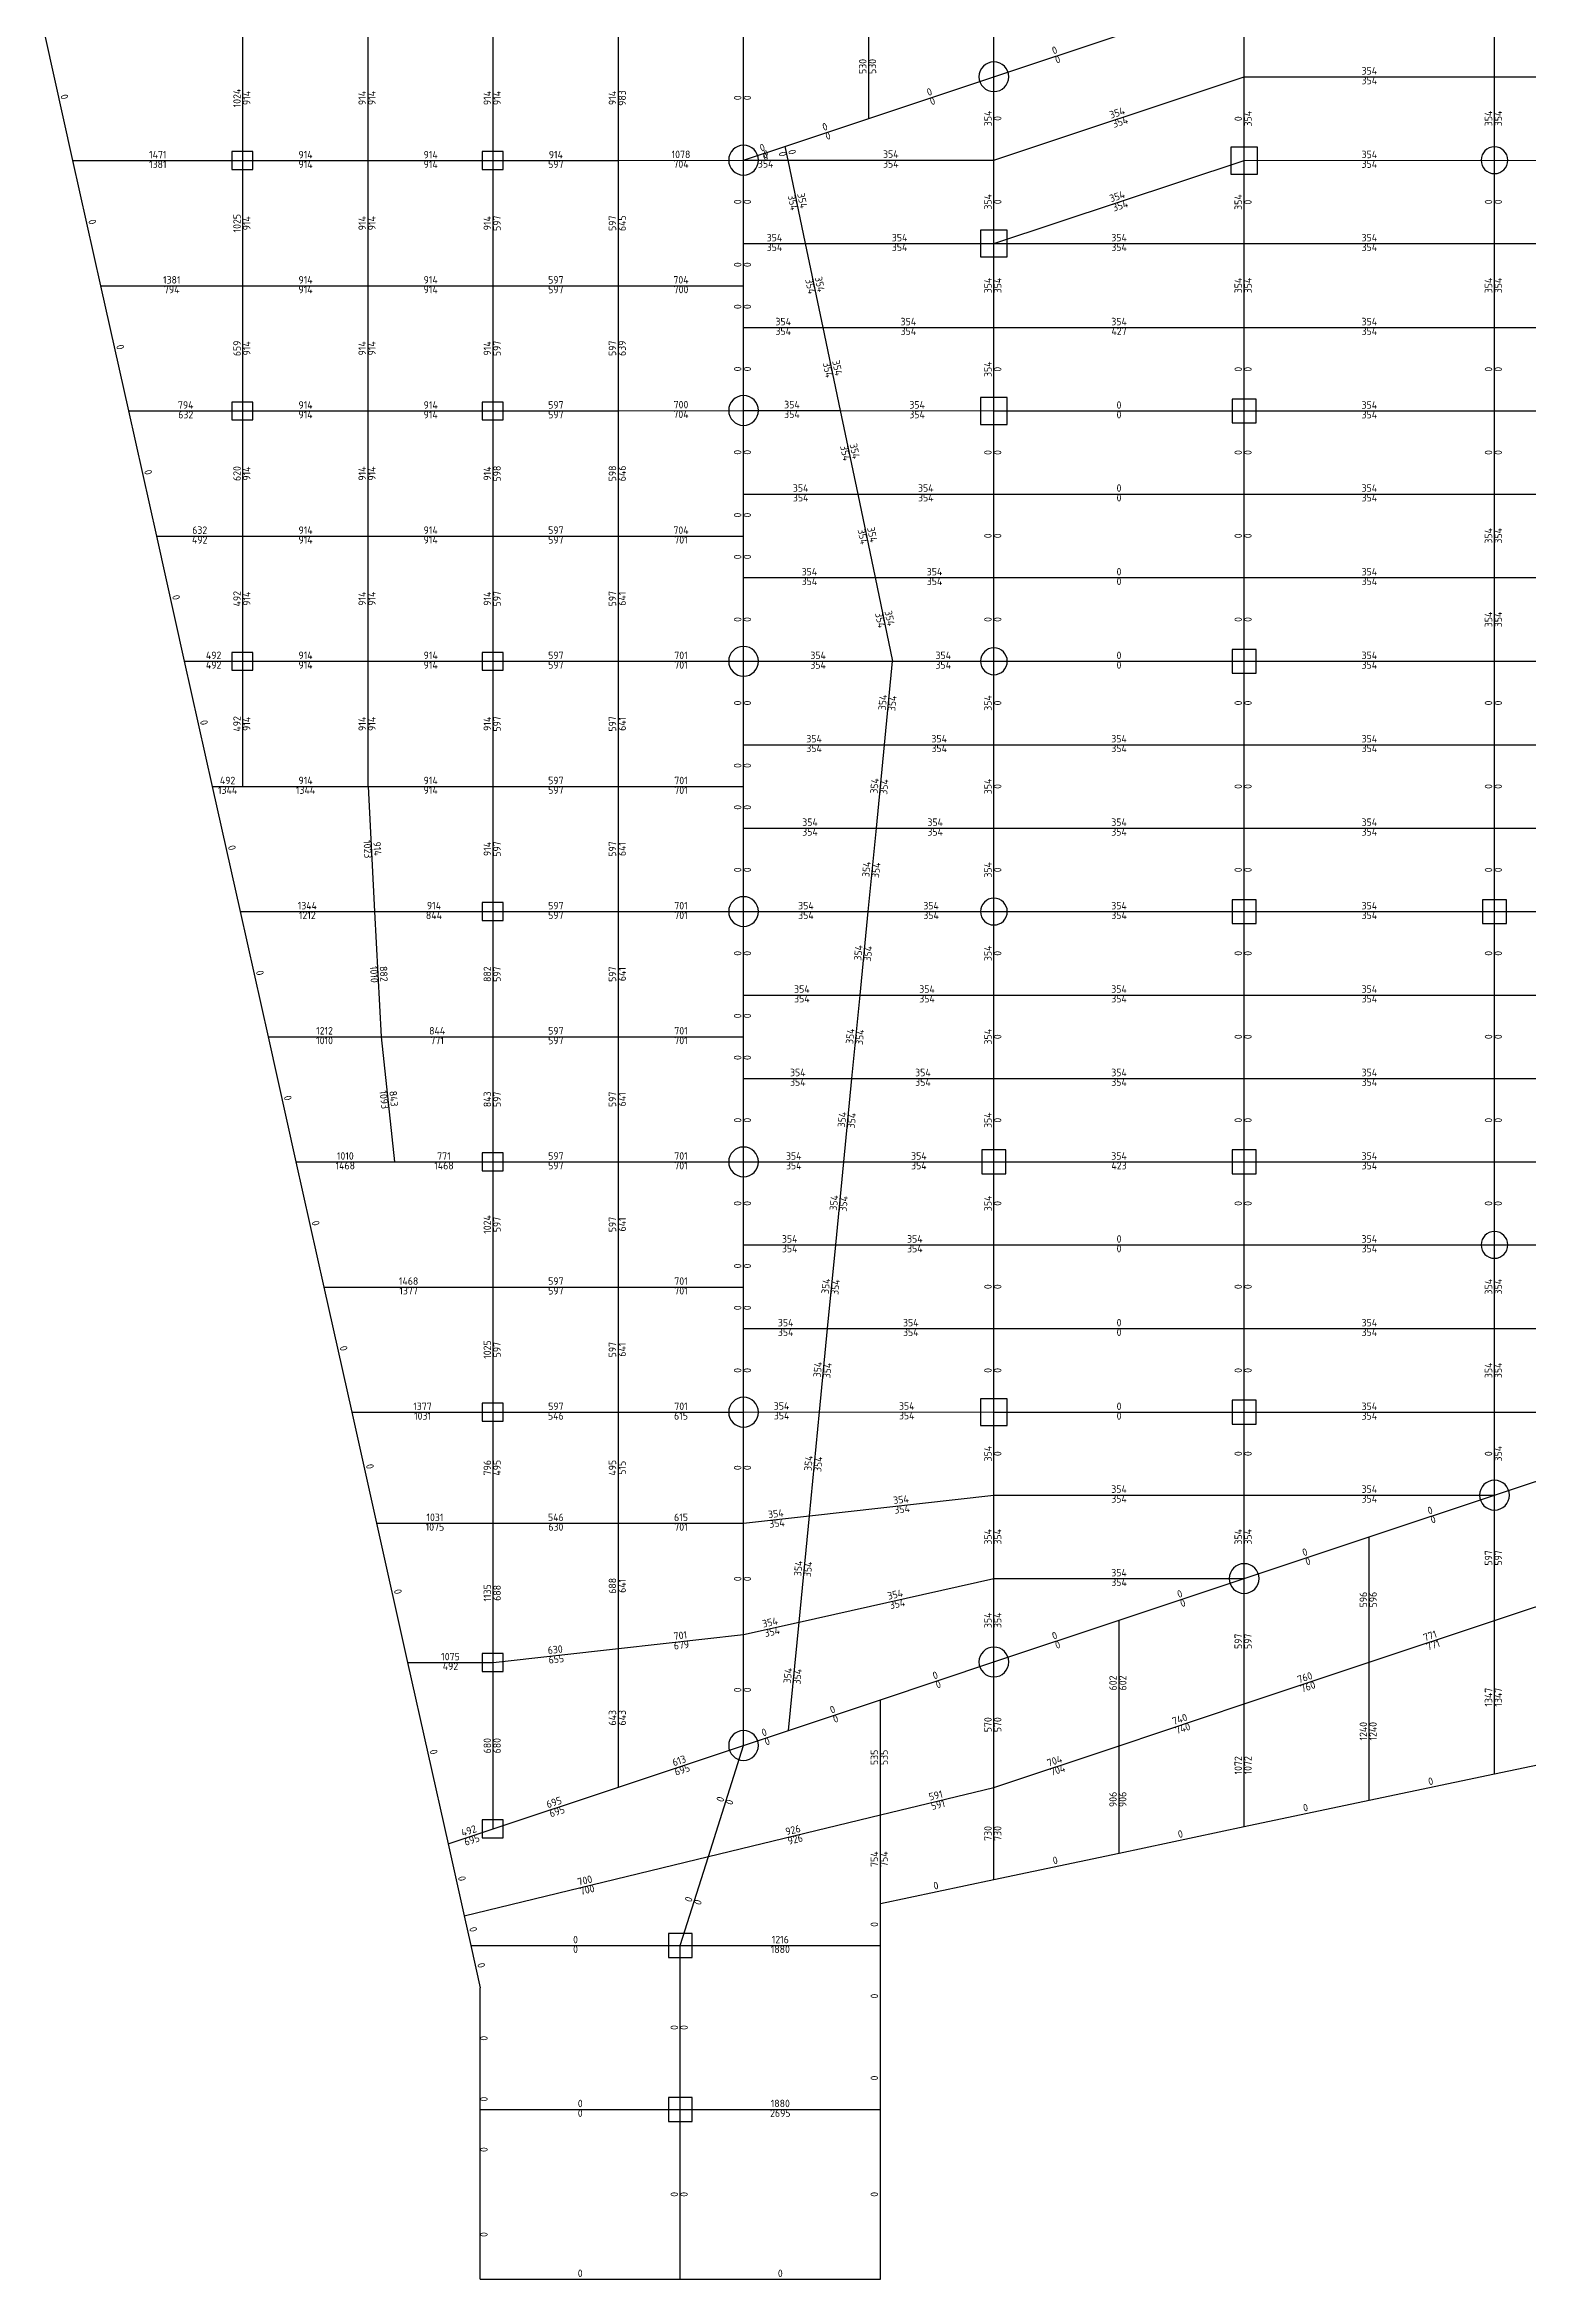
# Model space of a CAD drawing. Header units: millimetres. Extents: x -245177 to 1112891, y -1092030 to 122567.
# Drawn here: x -219555 to -169764, y -1077719 to -1002731 of the extents above; entities that cross this region are included whole.
import ezdxf
from ezdxf.enums import TextEntityAlignment as Align

# ---------------------------------------------------------------- set-up
doc = ezdxf.new("R2010")
doc.units = ezdxf.units.MM
doc.header["$MEASUREMENT"] = 0
for name, color, linetype in [('13', 4, 'Continuous'), ('dsg', 7, 'Continuous'), ('jiantu', 134, 'Continuous')]:
    doc.layers.add(name, color=color, linetype=linetype)
doc.styles.add('TrueTypeFont', font='yjkeng.shx', dxfattribs={"bigfont": 'yjkchn.shx'})

msp = doc.modelspace()

# ---------------------------------------------------------------- linework, layer by layer
at = {"layer": 'jiantu'}
for p, q in [((-187700, -1003806), (-187700, -1001014)), ((-179300, -1003808), (-179300, -1001006)), ((-170900, -1003808), (-170900, -1001008)), ((-191900, -1005205), (-191900, -1001718)), ((-212900, -1006622), (-212900, -1002422)), ((-208700, -1006622), (-208700, -1002422)), ((-204500, -1006622), (-204500, -1002422)), ((-200300, -1006622), (-200300, -1002422)), ((-196100, -1006605), (-196100, -1002422)), ((-187700, -1003806), (-183500, -1002406)), ((-191900, -1005205), (-187700, -1003806)), ((-187699, -1006605), (-187700, -1003806)), ((-187699, -1006605), (-179300, -1003808)), ((-179300, -1003808), (-170900, -1003808)), ((-179300, -1006622), (-179300, -1003808)), ((-170900, -1006607), (-170900, -1003808)), ((-170900, -1003808), (-162500, -1003808)), ((-194715, -1006142), (-191900, -1005205)), ((-196100, -1006605), (-194715, -1006142)), ((-194715, -1006142), (-194618, -1006605)), ((-218618, -1006622), (-212900, -1006622)), ((-212900, -1010822), (-212900, -1006622)), ((-212900, -1006622), (-208700, -1006622)), ((-208700, -1006622), (-204500, -1006622)), ((-208700, -1010822), (-208700, -1006622)), ((-204500, -1010822), (-204500, -1006622)), ((-204500, -1006622), (-200300, -1006622)), ((-200300, -1006622), (-196100, -1006605)), ((-200300, -1010822), (-200300, -1006622)), ((-196100, -1009404), (-196100, -1006605)), ((-196100, -1006605), (-194618, -1006605)), ((-194618, -1006605), (-194031, -1009404)), ((-194618, -1006605), (-187699, -1006605)), ((-187699, -1009404), (-187699, -1006605)), ((-187699, -1009404), (-179300, -1006622)), ((-179300, -1006622), (-170900, -1006607)), ((-179300, -1009404), (-179300, -1006622)), ((-170900, -1009404), (-170900, -1006607)), ((-170900, -1006607), (-162500, -1006622)), ((-196100, -1010822), (-196100, -1009404)), ((-196100, -1009404), (-194031, -1009404)), ((-194031, -1009404), (-193440, -1012222)), ((-194031, -1009404), (-187699, -1009404)), ((-187699, -1012222), (-187699, -1009404)), ((-187699, -1009404), (-179300, -1009404)), ((-179300, -1012222), (-179300, -1009404)), ((-179300, -1009404), (-170900, -1009404)), ((-170900, -1012222), (-170900, -1009404)), ((-170900, -1009404), (-162500, -1009404)), ((-217681, -1010822), (-212900, -1010822)), ((-212900, -1010822), (-208700, -1010822)), ((-212900, -1015022), (-212900, -1010822)), ((-208700, -1015022), (-208700, -1010822)), ((-208700, -1010822), (-204500, -1010822)), ((-204500, -1010822), (-200300, -1010822)), ((-204500, -1015022), (-204500, -1010822)), ((-200300, -1010822), (-196100, -1010822)), ((-200300, -1015013), (-200300, -1010822)), ((-196100, -1012222), (-196100, -1010822)), ((-196100, -1012222), (-193440, -1012222)), ((-196100, -1015005), (-196100, -1012222)), ((-193440, -1012222), (-192855, -1015011)), ((-193440, -1012222), (-187699, -1012222)), ((-187700, -1015022), (-187699, -1012222)), ((-187699, -1012222), (-179300, -1012222)), ((-179300, -1015022), (-179300, -1012222)), ((-179300, -1012222), (-170900, -1012222)), ((-170900, -1012222), (-162500, -1012222)), ((-170900, -1015022), (-170900, -1012222)), ((-216744, -1015022), (-212900, -1015022)), ((-212900, -1019222), (-212900, -1015022)), ((-212900, -1015022), (-208700, -1015022)), ((-208700, -1015022), (-204500, -1015022)), ((-208700, -1019222), (-208700, -1015022)), ((-204500, -1015022), (-200300, -1015013)), ((-204500, -1019222), (-204500, -1015022)), ((-200300, -1015013), (-196100, -1015005)), ((-200300, -1019222), (-200300, -1015013)), ((-196100, -1017810), (-196100, -1015005)), ((-196100, -1015005), (-192855, -1015011)), ((-192855, -1015011), (-187700, -1015022)), ((-192855, -1015011), (-192270, -1017810)), ((-187700, -1017810), (-187700, -1015022)), ((-187700, -1015022), (-179300, -1015022)), ((-179300, -1017810), (-179300, -1015022)), ((-179300, -1015022), (-170900, -1015022)), ((-170900, -1017810), (-170900, -1015022)), ((-170900, -1015022), (-162500, -1015022)), ((-196100, -1019222), (-196100, -1017810)), ((-196100, -1017810), (-192270, -1017810)), ((-192270, -1017810), (-191684, -1020616)), ((-192270, -1017810), (-187700, -1017810)), ((-187700, -1020616), (-187700, -1017810)), ((-187700, -1017810), (-179300, -1017810)), ((-179300, -1020616), (-179300, -1017810)), ((-179300, -1017810), (-170900, -1017810)), ((-170900, -1020616), (-170900, -1017810)), ((-170900, -1017810), (-162500, -1017810)), ((-215807, -1019222), (-212900, -1019222)), ((-212900, -1019222), (-208700, -1019222)), ((-212900, -1023422), (-212900, -1019222)), ((-208700, -1023422), (-208700, -1019222)), ((-208700, -1019222), (-204500, -1019222)), ((-204500, -1019222), (-200300, -1019222)), ((-204500, -1023422), (-204500, -1019222)), ((-200300, -1023422), (-200300, -1019222)), ((-200300, -1019222), (-196100, -1019222)), ((-196100, -1020616), (-196100, -1019222)), ((-196100, -1020616), (-191684, -1020616)), ((-196100, -1023422), (-196100, -1020616)), ((-191684, -1020616), (-191097, -1023422)), ((-191684, -1020616), (-187700, -1020616)), ((-187700, -1020616), (-179300, -1020616)), ((-187700, -1023422), (-187700, -1020616)), ((-179300, -1020616), (-170900, -1020616)), ((-179300, -1023422), (-179300, -1020616)), ((-170900, -1023422), (-170900, -1020616)), ((-170900, -1020616), (-162500, -1020616)), ((-214870, -1023422), (-212900, -1023422)), ((-212900, -1027622), (-212900, -1023422)), ((-212900, -1023422), (-208700, -1023422)), ((-208700, -1023422), (-204500, -1023422)), ((-208700, -1027622), (-208700, -1023422)), ((-204500, -1027622), (-204500, -1023422)), ((-204500, -1023422), (-200300, -1023422)), ((-200300, -1023422), (-196100, -1023422)), ((-200300, -1027622), (-200300, -1023422)), ((-196100, -1026222), (-196100, -1023422)), ((-196100, -1023422), (-191097, -1023422)), ((-191370, -1026222), (-191097, -1023422)), ((-191097, -1023422), (-187700, -1023422)), ((-187700, -1026222), (-187700, -1023422)), ((-187700, -1023422), (-179300, -1023422)), ((-179300, -1026222), (-179300, -1023422)), ((-179300, -1023422), (-170900, -1023422)), ((-170900, -1026222), (-170900, -1023422)), ((-170900, -1023422), (-162500, -1023422)), ((-196100, -1027622), (-196100, -1026222)), ((-196100, -1026222), (-191370, -1026222)), ((-191643, -1029022), (-191370, -1026222)), ((-191370, -1026222), (-187700, -1026222)), ((-187700, -1029022), (-187700, -1026222)), ((-187700, -1026222), (-179300, -1026222)), ((-179300, -1029022), (-179300, -1026222)), ((-179300, -1026222), (-170900, -1026222)), ((-170900, -1029022), (-170900, -1026222)), ((-170900, -1026222), (-162500, -1026222)), ((-213933, -1027622), (-212900, -1027622)), ((-212900, -1027622), (-208700, -1027622)), ((-208700, -1027622), (-204500, -1027622)), ((-208700, -1027622), (-208483, -1031822)), ((-204500, -1027622), (-200300, -1027622)), ((-204500, -1031822), (-204500, -1027622)), ((-200300, -1031822), (-200300, -1027622)), ((-200300, -1027622), (-196100, -1027622)), ((-196100, -1029022), (-196100, -1027622)), ((-196100, -1029022), (-191643, -1029022)), ((-196100, -1031822), (-196100, -1029022)), ((-191916, -1031822), (-191643, -1029022)), ((-191643, -1029022), (-187700, -1029022)), ((-187700, -1029022), (-179300, -1029022)), ((-187700, -1031822), (-187700, -1029022)), ((-179300, -1029022), (-170900, -1029022)), ((-179300, -1031822), (-179300, -1029022)), ((-170900, -1029022), (-162500, -1029022)), ((-170900, -1031822), (-170900, -1029022)), ((-212996, -1031822), (-208483, -1031822)), ((-208483, -1031822), (-204500, -1031822)), ((-208483, -1031822), (-208267, -1036022)), ((-204500, -1036022), (-204500, -1031822)), ((-204500, -1031822), (-200300, -1031822)), ((-200300, -1031822), (-196100, -1031822)), ((-200300, -1036022), (-200300, -1031822)), ((-196100, -1034622), (-196100, -1031822)), ((-196100, -1031822), (-191916, -1031822)), ((-192189, -1034622), (-191916, -1031822)), ((-191916, -1031822), (-187700, -1031822)), ((-187700, -1034622), (-187700, -1031822)), ((-187700, -1031822), (-179300, -1031822)), ((-179300, -1034622), (-179300, -1031822)), ((-179300, -1031822), (-170900, -1031822)), ((-170900, -1034622), (-170900, -1031822)), ((-170900, -1031822), (-162500, -1031822)), ((-196100, -1034622), (-192189, -1034622)), ((-196100, -1036022), (-196100, -1034622)), ((-192462, -1037422), (-192189, -1034622)), ((-192189, -1034622), (-187700, -1034622)), ((-187700, -1037422), (-187700, -1034622)), ((-187700, -1034622), (-179300, -1034622)), ((-179300, -1037422), (-179300, -1034622)), ((-179300, -1034622), (-170900, -1034622)), ((-170900, -1037422), (-170900, -1034622)), ((-170900, -1034622), (-162500, -1034622)), ((-212059, -1036022), (-208267, -1036022)), ((-208267, -1036022), (-204500, -1036022)), ((-208267, -1036022), (-207811, -1040222)), ((-204500, -1036022), (-200300, -1036022)), ((-204500, -1040222), (-204500, -1036022)), ((-200300, -1040222), (-200300, -1036022)), ((-200300, -1036022), (-196100, -1036022)), ((-196100, -1037422), (-196100, -1036022)), ((-196100, -1037422), (-192462, -1037422)), ((-196100, -1040222), (-196100, -1037422)), ((-192735, -1040222), (-192462, -1037422)), ((-192462, -1037422), (-187700, -1037422)), ((-187700, -1037422), (-179300, -1037422)), ((-187700, -1040222), (-187700, -1037422)), ((-179300, -1040222), (-179300, -1037422)), ((-179300, -1037422), (-170900, -1037422)), ((-170900, -1037422), (-162500, -1037422)), ((-170900, -1040222), (-170900, -1037422)), ((-211122, -1040222), (-207811, -1040222)), ((-207811, -1040222), (-204500, -1040222)), ((-204500, -1044422), (-204500, -1040222)), ((-204500, -1040222), (-200300, -1040222)), ((-200300, -1040222), (-196100, -1040222)), ((-200300, -1044422), (-200300, -1040222)), ((-196100, -1043006), (-196100, -1040222)), ((-196100, -1040222), (-192735, -1040222)), ((-193006, -1043006), (-192735, -1040222)), ((-192735, -1040222), (-187700, -1040222)), ((-187699, -1043006), (-187700, -1040222)), ((-187700, -1040222), (-179300, -1040222)), ((-179300, -1040222), (-170900, -1040222)), ((-179300, -1043006), (-179300, -1040222)), ((-170900, -1040222), (-162500, -1040207)), ((-170900, -1043006), (-170900, -1040222)), ((-196100, -1044422), (-196100, -1043006)), ((-196100, -1043006), (-193006, -1043006)), ((-193279, -1045814), (-193006, -1043006)), ((-193006, -1043006), (-187699, -1043006)), ((-187699, -1043006), (-179300, -1043006)), ((-187699, -1045814), (-187699, -1043006)), ((-179300, -1043006), (-170900, -1043006)), ((-179300, -1045814), (-179300, -1043006)), ((-170900, -1043006), (-162500, -1043006)), ((-170900, -1045814), (-170900, -1043006)), ((-210185, -1044422), (-204500, -1044422)), ((-204500, -1044422), (-200300, -1044422)), ((-204500, -1048622), (-204500, -1044422)), ((-200300, -1048622), (-200300, -1044422)), ((-200300, -1044422), (-196100, -1044422)), ((-196100, -1045814), (-196100, -1044422)), ((-196100, -1045814), (-193279, -1045814)), ((-196100, -1048622), (-196100, -1045814)), ((-193551, -1048604), (-193279, -1045814)), ((-193279, -1045814), (-187699, -1045814)), ((-187699, -1048622), (-187699, -1045814)), ((-187699, -1045814), (-179300, -1045814)), ((-179300, -1045814), (-170900, -1045814)), ((-179300, -1048622), (-179300, -1045814)), ((-170900, -1045814), (-162500, -1045814)), ((-170900, -1048622), (-170900, -1045814)), ((-209248, -1048622), (-204500, -1048622)), ((-204500, -1052349), (-204500, -1048622)), ((-204500, -1048622), (-200300, -1048622)), ((-200300, -1048622), (-196100, -1048622)), ((-200300, -1052349), (-200300, -1048622)), ((-196100, -1048622), (-193551, -1048604)), ((-196100, -1052349), (-196100, -1048622)), ((-193892, -1052101), (-193551, -1048604)), ((-193551, -1048604), (-187699, -1048622)), ((-187699, -1048622), (-179300, -1048622)), ((-187699, -1051404), (-187699, -1048622)), ((-179300, -1048622), (-170900, -1048622)), ((-179300, -1051404), (-179300, -1048622)), ((-170900, -1048622), (-162500, -1048607)), ((-170900, -1051406), (-170900, -1048622)), ((-170900, -1051406), (-166700, -1050006)), ((-193892, -1052101), (-187699, -1051404)), ((-187700, -1054205), (-187699, -1051404)), ((-187699, -1051404), (-179300, -1051404)), ((-179300, -1051404), (-170900, -1051406)), ((-179300, -1054205), (-179300, -1051404)), ((-175100, -1052805), (-170900, -1051406)), ((-170900, -1055614), (-170900, -1051406)), ((-208416, -1052349), (-204500, -1052349)), ((-204500, -1052349), (-200300, -1052349)), ((-204500, -1057022), (-204500, -1052349)), ((-200300, -1056549), (-200300, -1052349)), ((-200300, -1052349), (-196100, -1052349)), ((-196100, -1052349), (-193892, -1052101)), ((-196100, -1056076), (-196100, -1052349)), ((-194239, -1055662), (-193892, -1052101)), ((-179300, -1054205), (-175100, -1052805)), ((-175100, -1057014), (-175100, -1052805)), ((-194239, -1055662), (-187700, -1054205)), ((-187700, -1054205), (-179300, -1054205)), ((-187700, -1057004), (-187700, -1054205)), ((-183500, -1055605), (-179300, -1054205)), ((-179300, -1058413), (-179300, -1054205)), ((-170900, -1055614), (-166700, -1054214)), ((-196100, -1056076), (-194239, -1055662)), ((-194594, -1059302), (-194239, -1055662)), ((-187700, -1057004), (-183500, -1055605)), ((-183500, -1059813), (-183500, -1055605)), ((-175100, -1057014), (-170900, -1055614)), ((-170900, -1060757), (-170900, -1055614)), ((-204500, -1057022), (-200300, -1056549)), ((-200300, -1056549), (-196100, -1056076)), ((-200300, -1061203), (-200300, -1056549)), ((-196100, -1059804), (-196100, -1056076)), ((-207374, -1057022), (-204500, -1057022)), ((-204500, -1062603), (-204500, -1057022)), ((-191509, -1058274), (-187700, -1057004)), ((-187700, -1061213), (-187700, -1057004)), ((-179300, -1058413), (-175100, -1057014)), ((-175100, -1061643), (-175100, -1057014)), ((-194594, -1059302), (-191509, -1058274)), ((-191509, -1062136), (-191509, -1058274)), ((-183500, -1059813), (-179300, -1058413)), ((-179300, -1062528), (-179300, -1058413)), ((-196100, -1059804), (-194594, -1059302)), ((-200300, -1061203), (-196100, -1059804)), ((-197280, -1063535), (-196100, -1059804)), ((-187700, -1061213), (-183500, -1059813)), ((-183500, -1063414), (-183500, -1059813)), ((-204500, -1062603), (-200300, -1061203)), ((-191509, -1062136), (-187700, -1061213)), ((-187700, -1064300), (-187700, -1061213)), ((-197280, -1063535), (-191509, -1062136)), ((-191509, -1065103), (-191509, -1062136)), ((-206016, -1063108), (-204500, -1062603)), ((-205478, -1065522), (-197280, -1063535)), ((-198225, -1066519), (-197280, -1063535)), ((-205255, -1066519), (-198225, -1066519)), ((-198225, -1072019), (-198225, -1066519)), ((-198225, -1066519), (-191509, -1066519)), ((-204940, -1072019), (-198225, -1072019)), ((-198225, -1072019), (-191510, -1072019)), ((-198225, -1077719), (-198225, -1072019)), ((-204940, -1077719), (-198225, -1077719)), ((-198225, -1077719), (-191510, -1077719))]:
    msp.add_line(p, q, dxfattribs=at)
at = {"layer": 'jiantu', "color": 94}
for p, q in [((-219555, -1002422), (-218618, -1006622)), ((-218618, -1006622), (-217681, -1010822)), ((-217681, -1010822), (-216744, -1015022)), ((-216744, -1015022), (-215807, -1019222)), ((-215807, -1019222), (-214870, -1023422)), ((-214870, -1023422), (-213933, -1027622)), ((-213933, -1027622), (-212996, -1031822)), ((-212996, -1031822), (-212059, -1036022)), ((-212059, -1036022), (-211122, -1040222)), ((-211122, -1040222), (-210185, -1044422)), ((-210185, -1044422), (-209248, -1048622)), ((-209248, -1048622), (-208416, -1052349)), ((-208416, -1052349), (-207374, -1057022)), ((-207374, -1057022), (-206016, -1063108)), ((-170900, -1060757), (-166700, -1059871)), ((-175100, -1061643), (-170900, -1060757)), ((-179300, -1062528), (-175100, -1061643)), ((-183500, -1063414), (-179300, -1062528)), ((-206016, -1063108), (-205478, -1065522)), ((-187700, -1064300), (-183500, -1063414)), ((-191509, -1065103), (-187700, -1064300)), ((-205478, -1065522), (-205255, -1066519)), ((-191509, -1066519), (-191509, -1065103)), ((-205255, -1066519), (-204939, -1067935)), ((-191510, -1069910), (-191509, -1066519)), ((-204940, -1071325), (-204939, -1067935)), ((-191510, -1072019), (-191510, -1069910)), ((-204940, -1072019), (-204940, -1071325)), ((-204940, -1074715), (-204940, -1072019)), ((-191510, -1077719), (-191510, -1072019)), ((-204940, -1077719), (-204940, -1074715))]:
    msp.add_line(p, q, dxfattribs=at)
at = {"layer": 'jiantu', "color": 54}
for points in [[(-187200, -1003806, 1), (-188200, -1003806, 1)], [(-195600, -1006605, 1), (-196600, -1006605, 1)], [(-170450, -1006607, 1), (-171350, -1006607, 1)], [(-195600, -1015005, 1), (-196600, -1015005, 1)], [(-195600, -1023422, 1), (-196600, -1023422, 1)], [(-187250, -1023422, 1), (-188150, -1023422, 1)], [(-195600, -1031822, 1), (-196600, -1031822, 1)], [(-187250, -1031822, 1), (-188150, -1031822, 1)], [(-195600, -1040222, 1), (-196600, -1040222, 1)], [(-170450, -1043006, 1), (-171350, -1043006, 1)], [(-195600, -1048622, 1), (-196600, -1048622, 1)], [(-170400, -1051406, 1), (-171400, -1051406, 1)], [(-178800, -1054205, 1), (-179800, -1054205, 1)], [(-187200, -1057004, 1), (-188200, -1057004, 1)], [(-195600, -1059804, 1), (-196600, -1059804, 1)]]:
    msp.add_lwpolyline(points, format="xyb", close=True, dxfattribs=at)
for points in [[(-212570, -1006317), (-213270, -1006317), (-213270, -1006917), (-212570, -1006917)], [(-204170, -1006317), (-204870, -1006317), (-204870, -1006917), (-204170, -1006917)], [(-178850, -1006172), (-179750, -1006172), (-179750, -1007072), (-178850, -1007072)], [(-187249, -1008954), (-188149, -1008954), (-188149, -1009854), (-187249, -1009854)], [(-187250, -1014572), (-188150, -1014572), (-188150, -1015472), (-187250, -1015472)], [(-212570, -1014722), (-213270, -1014722), (-213270, -1015322), (-212570, -1015322)], [(-204170, -1014722), (-204870, -1014722), (-204870, -1015322), (-204170, -1015322)], [(-178900, -1014622), (-179700, -1014622), (-179700, -1015422), (-178900, -1015422)], [(-212570, -1023122), (-213270, -1023122), (-213270, -1023722), (-212570, -1023722)], [(-204170, -1023122), (-204870, -1023122), (-204870, -1023722), (-204170, -1023722)], [(-178900, -1023022), (-179700, -1023022), (-179700, -1023822), (-178900, -1023822)], [(-204170, -1031522), (-204870, -1031522), (-204870, -1032122), (-204170, -1032122)], [(-178900, -1031422), (-179700, -1031422), (-179700, -1032222), (-178900, -1032222)], [(-170500, -1031422), (-171300, -1031422), (-171300, -1032222), (-170500, -1032222)], [(-204170, -1039922), (-204870, -1039922), (-204870, -1040522), (-204170, -1040522)], [(-187300, -1039822), (-188100, -1039822), (-188100, -1040622), (-187300, -1040622)], [(-178900, -1039822), (-179700, -1039822), (-179700, -1040622), (-178900, -1040622)], [(-204170, -1048322), (-204870, -1048322), (-204870, -1048922), (-204170, -1048922)], [(-187249, -1048172), (-188149, -1048172), (-188149, -1049072), (-187249, -1049072)], [(-178900, -1048222), (-179700, -1048222), (-179700, -1049022), (-178900, -1049022)], [(-204170, -1056722), (-204870, -1056722), (-204870, -1057322), (-204170, -1057322)], [(-204170, -1062303), (-204870, -1062303), (-204870, -1062903), (-204170, -1062903)], [(-197825, -1066119), (-198625, -1066119), (-198625, -1066919), (-197825, -1066919)], [(-197825, -1071619), (-198625, -1071619), (-198625, -1072419), (-197825, -1072419)]]:
    msp.add_lwpolyline(points, close=True, dxfattribs=at)

# ---------------------------------------------------------------- texts
at = {"layer": '13', "color": 4, "linetype": 'Continuous', "style": 'TrueTypeFont'}
for s, rotation, p in [('530', 90, (-191900, -1003461)), ('597', 90, (-200300, -1008722)), ('659', 90, (-212900, -1012922)), ('597', 90, (-200300, -1012918)), ('597', 0.11482, (-202400, -1015018)), ('700', 0.11482, (-198200, -1015009)), ('620', 90, (-212900, -1017122)), ('598', 90, (-200300, -1017118)), ('597', 90, (-200300, -1021322)), ('597', 90, (-200300, -1025522)), ('597', 90, (-200300, -1029722)), ('597', 90, (-200300, -1033922)), ('597', 90, (-200300, -1038122)), ('597', 90, (-200300, -1042322)), ('597', 90, (-200300, -1046522)), ('597', 90, (-170900, -1053510)), ('688', 90, (-200300, -1054449)), ('596', 90, (-175100, -1054910)), ('630', 6.42065, (-202400, -1056785)), ('701', 6.42065, (-198200, -1056313)), ('597', 90, (-179300, -1056309)), ('602', 90, (-183500, -1057709)), ('643', 90, (-200300, -1058876)), ('740', 18.43287, (-181400, -1059113)), ('680', 90, (-204500, -1059812)), ('570', 90, (-187700, -1059109)), ('613', 18.43079, (-198200, -1060504)), ('535', 90, (-191509, -1060205)), ('704', 18.43287, (-185600, -1060513)), ('695', 18.43079, (-202400, -1061903)), ('591', 13.6232, (-189604, -1061675)), ('730', 90, (-187700, -1062756)), ('700', 13.6232, (-201379, -1064528))]:
    msp.add_text(s, height=250, rotation=rotation, dxfattribs=at).set_placement(p, align=Align.BOTTOM_CENTER)
for s, rotation, p in [('530', 90, (-191900, -1003461)), ('704', 0.22686, (-198200, -1006613)), ('597', 90, (-204500, -1008722)), ('645', 90, (-200300, -1008722)), ('597', 90, (-204500, -1012922)), ('639', 90, (-200300, -1012918)), ('597', 0.11482, (-202400, -1015018)), ('704', 0.11482, (-198200, -1015009)), ('598', 90, (-204500, -1017122)), ('646', 90, (-200300, -1017118)), ('597', 90, (-204500, -1021322)), ('641', 90, (-200300, -1021322)), ('597', 90, (-204500, -1025522)), ('641', 90, (-200300, -1025522)), ('597', 90, (-204500, -1029722)), ('641', 90, (-200300, -1029722)), ('597', 90, (-204500, -1033922)), ('641', 90, (-200300, -1033922)), ('597', 90, (-204500, -1038122)), ('641', 90, (-200300, -1038122)), ('597', 90, (-204500, -1042322)), ('641', 90, (-200300, -1042322)), ('597', 90, (-204500, -1046522)), ('641', 90, (-200300, -1046522)), ('597', 90, (-170900, -1053510)), ('641', 90, (-200300, -1054449)), ('688', 90, (-204500, -1054685)), ('596', 90, (-175100, -1054910)), ('679', 6.42065, (-198200, -1056313)), ('597', 90, (-179300, -1056309)), ('655', 6.42065, (-202400, -1056785)), ('602', 90, (-183500, -1057709)), ('643', 90, (-200300, -1058876)), ('680', 90, (-204500, -1059812)), ('570', 90, (-187700, -1059109)), ('740', 18.43287, (-181400, -1059113)), ('535', 90, (-191509, -1060205)), ('695', 18.43079, (-198200, -1060504)), ('704', 18.43287, (-185600, -1060513)), ('695', 18.43079, (-202400, -1061903)), ('591', 13.6232, (-189604, -1061675)), ('730', 90, (-187700, -1062756)), ('695', 18.43079, (-205258, -1062856)), ('700', 13.6232, (-201379, -1064528))]:
    msp.add_text(s, height=250, rotation=rotation, dxfattribs=at).set_placement(p, align=Align.TOP_CENTER)
for s, p in [('597', (-202400, -1006622)), ('597', (-202400, -1010822)), ('700', (-198200, -1010822)), ('632', (-214822, -1015022)), ('597', (-202400, -1019222)), ('701', (-198200, -1019222)), ('597', (-202400, -1023422)), ('701', (-198200, -1023422)), ('597', (-202400, -1027622)), ('701', (-198200, -1027622)), ('597', (-202400, -1031822)), ('701', (-198200, -1031822)), ('597', (-202400, -1036022)), ('701', (-198200, -1036022)), ('597', (-202400, -1040222)), ('701', (-198200, -1040222)), ('597', (-202400, -1044422)), ('701', (-198200, -1044422)), ('546', (-202400, -1048622)), ('615', (-198200, -1048622)), ('630', (-202400, -1052349)), ('701', (-198200, -1052349))]:
    msp.add_text(s, height=250, dxfattribs=at).set_placement(p, align=Align.TOP_CENTER)
for s, p in [('597', (-202400, -1010822)), ('704', (-198200, -1010822)), ('632', (-214353, -1019222)), ('597', (-202400, -1019222)), ('704', (-198200, -1019222)), ('597', (-202400, -1023422)), ('701', (-198200, -1023422)), ('597', (-202400, -1027622)), ('701', (-198200, -1027622)), ('597', (-202400, -1031822)), ('701', (-198200, -1031822)), ('597', (-202400, -1036022)), ('701', (-198200, -1036022)), ('597', (-202400, -1040222)), ('701', (-198200, -1040222)), ('597', (-202400, -1044422)), ('701', (-198200, -1044422)), ('597', (-202400, -1048622)), ('701', (-198200, -1048622)), ('546', (-202400, -1052349)), ('615', (-198200, -1052349))]:
    msp.add_text(s, height=250, dxfattribs=at).set_placement(p, align=Align.BOTTOM_CENTER)
at = {"layer": 'dsg', "color": 1, "linetype": 'Continuous', "style": 'TrueTypeFont'}
for s, rotation, p in [('0', 18.43079, (-185600, -1003106)), ('0', 282.57621, (-219086, -1004522)), ('0', 90, (-196100, -1004513)), ('0', 18.42072, (-189800, -1004505)), ('354', 18.41819, (-183499, -1005206)), ('0', 18.42072, (-193307, -1005673)), ('354', 90, (-187699, -1005205)), ('0', 90, (-179300, -1005215)), ('354', 90, (-170900, -1005207)), ('0', 18.48182, (-195407, -1006374)), ('0', 281.84146, (-194666, -1006374)), ('354', 0.10096, (-175100, -1006614)), ('354', 281.84146, (-194324, -1008004)), ('354', 90, (-187699, -1008004)), ('354', 18.32589, (-183499, -1008013)), ('354', 90, (-179300, -1008013)), ('0', 90, (-196100, -1008004)), ('0', 90, (-170900, -1008005)), ('0', 282.57621, (-218149, -1008722)), ('0', 90, (-196100, -1010113)), ('354', 281.84146, (-193736, -1010813)), ('354', 90, (-187699, -1010813)), ('354', 90, (-179300, -1010813)), ('354', 90, (-170900, -1010813)), ('0', 90, (-196100, -1011522)), ('0', 282.57621, (-217212, -1012922)), ('0', 90, (-196100, -1013613)), ('354', 281.84146, (-193148, -1013617)), ('354', 90, (-187700, -1013622)), ('0', 90, (-179300, -1013622)), ('0', 90, (-170900, -1013622)), ('354', 359.88519, (-194477, -1015008)), ('354', 359.88519, (-190277, -1015017)), ('0', 90, (-196100, -1016408)), ('354', 281.8056, (-192563, -1016411)), ('0', 90, (-187700, -1016416)), ('0', 90, (-179300, -1016416)), ('0', 90, (-170900, -1016416)), ('0', 282.57621, (-216275, -1017122)), ('0', 90, (-196100, -1018516)), ('354', 281.8056, (-191977, -1019213)), ('354', 90, (-170900, -1019213)), ('0', 90, (-187700, -1019213)), ('0', 90, (-179300, -1019213)), ('0', 90, (-196100, -1019919)), ('0', 282.57621, (-215338, -1021322)), ('492', 90, (-212900, -1021322)), ('0', 90, (-196100, -1022019)), ('354', 281.8056, (-191391, -1022019)), ('0', 90, (-187700, -1022019)), ('0', 90, (-179300, -1022019)), ('354', 90, (-170900, -1022019)), ('0', 90, (-196100, -1024822)), ('354', 84.43451, (-191234, -1024822)), ('354', 90, (-187700, -1024822)), ('0', 90, (-179300, -1024822)), ('0', 90, (-170900, -1024822)), ('0', 282.57621, (-214401, -1025522)), ('492', 90, (-212900, -1025522)), ('0', 90, (-196100, -1026922)), ('354', 84.43451, (-191507, -1027622)), ('354', 90, (-187700, -1027622)), ('0', 90, (-179300, -1027622)), ('0', 90, (-170900, -1027622)), ('0', 90, (-196100, -1028322)), ('0', 282.57621, (-213464, -1029722)), ('354', 84.43451, (-191780, -1030422)), ('354', 90, (-187700, -1030422)), ('0', 90, (-196100, -1030422)), ('0', 90, (-179300, -1030422)), ('0', 90, (-170900, -1030422)), ('0', 90, (-196100, -1033222)), ('354', 84.43451, (-192052, -1033222)), ('354', 90, (-187700, -1033222)), ('0', 90, (-179300, -1033222)), ('0', 90, (-170900, -1033222)), ('0', 282.57621, (-212527, -1033922)), ('0', 90, (-196100, -1035322)), ('354', 84.43451, (-192325, -1036022)), ('354', 90, (-187700, -1036022)), ('0', 90, (-179300, -1036022)), ('0', 90, (-170900, -1036022)), ('0', 90, (-196100, -1036722)), ('0', 282.57621, (-211590, -1038122)), ('354', 84.43451, (-192598, -1038822)), ('354', 90, (-187700, -1038822)), ('0', 90, (-196100, -1038822)), ('0', 90, (-179300, -1038822)), ('0', 90, (-170900, -1038822)), ('0', 90, (-196100, -1041614)), ('354', 84.43451, (-192870, -1041614)), ('354', 90, (-187699, -1041614)), ('0', 90, (-179300, -1041614)), ('0', 90, (-170900, -1041614)), ('0', 282.57621, (-210653, -1042322)), ('0', 90, (-196100, -1043714)), ('354', 84.43451, (-193143, -1044410)), ('0', 90, (-187699, -1044410)), ('0', 90, (-179300, -1044410)), ('354', 90, (-170900, -1044410)), ('0', 90, (-196100, -1045118)), ('0', 282.57621, (-209716, -1046522)), ('0', 90, (-196100, -1047218)), ('354', 84.43451, (-193415, -1047209)), ('0', 90, (-187699, -1047218)), ('0', 90, (-179300, -1047218)), ('354', 90, (-170900, -1047218)), ('354', 0.40245, (-194825, -1048613)), ('354', 359.82476, (-190625, -1048613)), ('354', 90, (-187699, -1050013)), ('0', 282.57621, (-208832, -1050485)), ('495', 90, (-200300, -1050485)), ('0', 90, (-196100, -1050485)), ('354', 84.43451, (-193722, -1050352)), ('0', 90, (-179300, -1050013)), ('0', 90, (-170900, -1050014)), ('354', 6.42025, (-194996, -1052225)), ('354', 6.42025, (-190796, -1051752)), ('0', 18.43079, (-173000, -1052106)), ('354', 90, (-187700, -1052804)), ('354', 90, (-179300, -1052804)), ('0', 18.43079, (-177200, -1053505)), ('0', 90, (-196100, -1054213)), ('354', 84.43451, (-194066, -1053881)), ('0', 282.57621, (-207895, -1054685)), ('354', 12.55878, (-190969, -1054934)), ('0', 18.43079, (-181400, -1054905)), ('354', 12.55878, (-195169, -1055869)), ('354', 90, (-187700, -1055605)), ('0', 18.43079, (-185600, -1056305)), ('354', 84.43451, (-194416, -1057482)), ('0', 18.43009, (-189604, -1057639)), ('0', 90, (-196100, -1057940)), ('0', 18.43009, (-193052, -1058788)), ('0', 18.43401, (-195347, -1059553)), ('0', 282.57621, (-206695, -1060065)), ('0', 11.90764, (-173000, -1061200)), ('0', 72.43763, (-196690, -1061669)), ('0', 11.90764, (-177200, -1062085)), ('492', 18.43079, (-205258, -1062856)), ('0', 11.90764, (-181400, -1062971)), ('0', 11.90764, (-185600, -1063857)), ('0', 282.57621, (-205747, -1064315)), ('0', 11.90764, (-189604, -1064701)), ('0', 72.43763, (-197753, -1065027)), ('0', 282.57621, (-205366, -1066020)), ('0', 90, (-191509, -1065811)), ('0', 282.57621, (-205097, -1067227)), ('0', 90, (-191510, -1068215)), ('0', 90, (-198225, -1069269)), ('0', 90, (-191510, -1070965)), ('0', 90, (-198225, -1074869)), ('0', 90, (-191510, -1074869))]:
    msp.add_text(s, height=250, rotation=rotation, dxfattribs=at).set_placement(p, align=Align.BOTTOM_CENTER)
for s, rotation, p in [('0', 18.43079, (-185600, -1003106)), ('0', 90, (-196100, -1004513)), ('0', 18.42072, (-189800, -1004505)), ('0', 90, (-187699, -1005205)), ('354', 18.41819, (-183499, -1005206)), ('354', 90, (-179300, -1005215)), ('354', 90, (-170900, -1005207)), ('0', 281.84146, (-194666, -1006374)), ('0', 18.42072, (-193307, -1005673)), ('0', 18.48182, (-195407, -1006374)), ('354', 0.10096, (-175100, -1006614)), ('354', 281.84146, (-194324, -1008004)), ('0', 90, (-196100, -1008004)), ('0', 90, (-187699, -1008004)), ('354', 18.32589, (-183499, -1008013)), ('0', 90, (-179300, -1008013)), ('0', 90, (-170900, -1008005)), ('0', 90, (-196100, -1010113)), ('354', 281.84146, (-193736, -1010813)), ('354', 90, (-187699, -1010813)), ('354', 90, (-179300, -1010813)), ('354', 90, (-170900, -1010813)), ('0', 90, (-196100, -1011522)), ('0', 90, (-196100, -1013613)), ('354', 281.84146, (-193148, -1013617)), ('0', 90, (-187700, -1013622)), ('0', 90, (-179300, -1013622)), ('0', 90, (-170900, -1013622)), ('354', 359.88519, (-194477, -1015008)), ('354', 359.88519, (-190277, -1015017)), ('0', 90, (-196100, -1016408)), ('354', 281.8056, (-192563, -1016411)), ('0', 90, (-187700, -1016416)), ('0', 90, (-179300, -1016416)), ('0', 90, (-170900, -1016416)), ('0', 90, (-196100, -1018516)), ('354', 281.8056, (-191977, -1019213)), ('354', 90, (-170900, -1019213)), ('0', 90, (-187700, -1019213)), ('0', 90, (-179300, -1019213)), ('0', 90, (-196100, -1019919)), ('0', 90, (-196100, -1022019)), ('354', 281.8056, (-191391, -1022019)), ('0', 90, (-187700, -1022019)), ('0', 90, (-179300, -1022019)), ('354', 90, (-170900, -1022019)), ('0', 90, (-196100, -1024822)), ('354', 84.43451, (-191234, -1024822)), ('0', 90, (-187700, -1024822)), ('0', 90, (-179300, -1024822)), ('0', 90, (-170900, -1024822)), ('0', 90, (-196100, -1026922)), ('354', 84.43451, (-191507, -1027622)), ('0', 90, (-187700, -1027622)), ('0', 90, (-179300, -1027622)), ('0', 90, (-170900, -1027622)), ('0', 90, (-196100, -1028322)), ('354', 84.43451, (-191780, -1030422)), ('0', 90, (-196100, -1030422)), ('0', 90, (-187700, -1030422)), ('0', 90, (-179300, -1030422)), ('0', 90, (-170900, -1030422)), ('0', 90, (-196100, -1033222)), ('354', 84.43451, (-192052, -1033222)), ('0', 90, (-187700, -1033222)), ('0', 90, (-179300, -1033222)), ('0', 90, (-170900, -1033222)), ('0', 90, (-196100, -1035322)), ('354', 84.43451, (-192325, -1036022)), ('0', 90, (-187700, -1036022)), ('0', 90, (-179300, -1036022)), ('0', 90, (-170900, -1036022)), ('0', 90, (-196100, -1036722)), ('354', 84.43451, (-192598, -1038822)), ('0', 90, (-196100, -1038822)), ('0', 90, (-187700, -1038822)), ('0', 90, (-179300, -1038822)), ('0', 90, (-170900, -1038822)), ('0', 90, (-196100, -1041614)), ('354', 84.43451, (-192870, -1041614)), ('0', 90, (-187699, -1041614)), ('0', 90, (-179300, -1041614)), ('0', 90, (-170900, -1041614)), ('0', 90, (-196100, -1043714)), ('354', 84.43451, (-193143, -1044410)), ('0', 90, (-187699, -1044410)), ('0', 90, (-179300, -1044410)), ('354', 90, (-170900, -1044410)), ('0', 90, (-196100, -1045118)), ('0', 90, (-196100, -1047218)), ('354', 84.43451, (-193415, -1047209)), ('0', 90, (-187699, -1047218)), ('0', 90, (-179300, -1047218)), ('354', 90, (-170900, -1047218)), ('354', 0.40245, (-194825, -1048613)), ('354', 359.82476, (-190625, -1048613)), ('354', 90, (-170900, -1050014)), ('495', 90, (-204500, -1050485)), ('515', 90, (-200300, -1050485)), ('0', 90, (-196100, -1050485)), ('354', 84.43451, (-193722, -1050352)), ('0', 90, (-187699, -1050013)), ('0', 90, (-179300, -1050013)), ('354', 6.42025, (-190796, -1051752)), ('354', 6.42025, (-194996, -1052225)), ('354', 90, (-187700, -1052804)), ('354', 90, (-179300, -1052804)), ('0', 18.43079, (-173000, -1052106)), ('0', 18.43079, (-177200, -1053505)), ('0', 90, (-196100, -1054213)), ('354', 84.43451, (-194066, -1053881)), ('354', 12.55878, (-190969, -1054934)), ('0', 18.43079, (-181400, -1054905)), ('354', 12.55878, (-195169, -1055869)), ('354', 90, (-187700, -1055605)), ('0', 18.43079, (-185600, -1056305)), ('354', 84.43451, (-194416, -1057482)), ('0', 90, (-196100, -1057940)), ('0', 18.43009, (-189604, -1057639)), ('0', 18.43009, (-193052, -1058788)), ('0', 18.43401, (-195347, -1059553)), ('0', 72.43763, (-196690, -1061669)), ('0', 72.43763, (-197753, -1065027)), ('0', 90, (-198225, -1069269)), ('0', 90, (-204940, -1069630)), ('0', 90, (-204940, -1071672)), ('0', 90, (-204940, -1073367)), ('0', 90, (-198225, -1074869)), ('0', 90, (-204940, -1076217))]:
    msp.add_text(s, height=250, rotation=rotation, dxfattribs=at).set_placement(p, align=Align.TOP_CENTER)
for s, p in [('354', (-175100, -1003808)), ('0', (-195359, -1006605)), ('354', (-191159, -1006605)), ('354', (-195065, -1009404)), ('354', (-190865, -1009404)), ('354', (-183499, -1009404)), ('354', (-175100, -1009404)), ('354', (-194770, -1012222)), ('354', (-190570, -1012222)), ('354', (-183499, -1012222)), ('354', (-175100, -1012222)), ('0', (-183500, -1015022)), ('354', (-175100, -1015022)), ('354', (-194185, -1017810)), ('354', (-189985, -1017810)), ('0', (-183500, -1017810)), ('354', (-175100, -1017810)), ('354', (-193892, -1020616)), ('354', (-189692, -1020616)), ('0', (-183500, -1020616)), ('354', (-175100, -1020616)), ('492', (-213885, -1023422)), ('354', (-193599, -1023422)), ('354', (-189399, -1023422)), ('0', (-183500, -1023422)), ('354', (-175100, -1023422)), ('354', (-193735, -1026222)), ('354', (-189535, -1026222)), ('354', (-183500, -1026222)), ('354', (-175100, -1026222)), ('492', (-213416, -1027622)), ('354', (-193871, -1029022)), ('354', (-189671, -1029022)), ('354', (-183500, -1029022)), ('354', (-175100, -1029022)), ('354', (-194008, -1031822)), ('354', (-189808, -1031822)), ('354', (-183500, -1031822)), ('354', (-175100, -1031822)), ('354', (-194144, -1034622)), ('354', (-189944, -1034622)), ('354', (-183500, -1034622)), ('354', (-175100, -1034622)), ('354', (-194281, -1037422)), ('354', (-190081, -1037422)), ('354', (-183500, -1037422)), ('354', (-175100, -1037422)), ('354', (-194417, -1040222)), ('354', (-190217, -1040222)), ('354', (-183500, -1040222)), ('354', (-175100, -1040222)), ('354', (-194553, -1043006)), ('354', (-190353, -1043006)), ('0', (-183499, -1043006)), ('354', (-175100, -1043006)), ('354', (-194689, -1045814)), ('354', (-190489, -1045814)), ('0', (-183499, -1045814)), ('354', (-175100, -1045814)), ('0', (-183499, -1048622)), ('354', (-175100, -1048622)), ('354', (-183500, -1051404)), ('354', (-175100, -1051404)), ('354', (-183500, -1054205)), ('0', (-201740, -1066519)), ('0', (-201582, -1072019)), ('0', (-201583, -1077719)), ('0', (-194868, -1077719))]:
    msp.add_text(s, height=250, dxfattribs=at).set_placement(p, align=Align.BOTTOM_CENTER)
for s, p in [('354', (-175100, -1003808)), ('354', (-195359, -1006605)), ('354', (-191159, -1006605)), ('354', (-195065, -1009404)), ('354', (-190865, -1009404)), ('354', (-183499, -1009404)), ('354', (-175100, -1009404)), ('354', (-194770, -1012222)), ('354', (-190570, -1012222)), ('427', (-183499, -1012222)), ('354', (-175100, -1012222)), ('0', (-183500, -1015022)), ('354', (-175100, -1015022)), ('354', (-194185, -1017810)), ('354', (-189985, -1017810)), ('0', (-183500, -1017810)), ('354', (-175100, -1017810)), ('492', (-214353, -1019222)), ('354', (-193892, -1020616)), ('354', (-189692, -1020616)), ('0', (-183500, -1020616)), ('354', (-175100, -1020616)), ('492', (-213885, -1023422)), ('354', (-193599, -1023422)), ('354', (-189399, -1023422)), ('0', (-183500, -1023422)), ('354', (-175100, -1023422)), ('354', (-193735, -1026222)), ('354', (-189535, -1026222)), ('354', (-183500, -1026222)), ('354', (-175100, -1026222)), ('354', (-193871, -1029022)), ('354', (-189671, -1029022)), ('354', (-183500, -1029022)), ('354', (-175100, -1029022)), ('354', (-194008, -1031822)), ('354', (-189808, -1031822)), ('354', (-183500, -1031822)), ('354', (-175100, -1031822)), ('354', (-194144, -1034622)), ('354', (-189944, -1034622)), ('354', (-183500, -1034622)), ('354', (-175100, -1034622)), ('354', (-194281, -1037422)), ('354', (-190081, -1037422)), ('354', (-183500, -1037422)), ('354', (-175100, -1037422)), ('354', (-194417, -1040222)), ('354', (-190217, -1040222)), ('423', (-183500, -1040222)), ('354', (-175100, -1040222)), ('354', (-194553, -1043006)), ('354', (-190353, -1043006)), ('0', (-183499, -1043006)), ('354', (-175100, -1043006)), ('354', (-194689, -1045814)), ('354', (-190489, -1045814)), ('0', (-183499, -1045814)), ('354', (-175100, -1045814)), ('0', (-183499, -1048622)), ('354', (-175100, -1048622)), ('354', (-183500, -1051404)), ('354', (-175100, -1051404)), ('354', (-183500, -1054205)), ('492', (-205937, -1057022)), ('0', (-201740, -1066519)), ('0', (-201582, -1072019))]:
    msp.add_text(s, height=250, dxfattribs=at).set_placement(p, align=Align.TOP_CENTER)
at = {"layer": 'dsg', "linetype": 'Continuous', "style": 'TrueTypeFont'}
for s, rotation, p in [('1024', 90, (-212900, -1004522)), ('1078', 0.22686, (-198200, -1006613)), ('1025', 90, (-212900, -1008722)), ('1024', 90, (-204500, -1042322)), ('1025', 90, (-204500, -1046522)), ('1135', 90, (-204500, -1054685)), ('1347', 90, (-170900, -1058185)), ('1240', 90, (-175100, -1059328)), ('1072', 90, (-179300, -1060471))]:
    msp.add_text(s, height=250, rotation=rotation, dxfattribs=at).set_placement(p, align=Align.BOTTOM_CENTER)
at = {"layer": 'dsg', "color": 2, "linetype": 'Continuous', "style": 'TrueTypeFont'}
for s, rotation, p in [('914', 90, (-212900, -1004522)), ('914', 90, (-208700, -1004522)), ('914', 90, (-204500, -1004522)), ('914', 90, (-212900, -1008722)), ('914', 90, (-208700, -1008722)), ('914', 90, (-212900, -1012922)), ('914', 90, (-208700, -1012922)), ('914', 90, (-212900, -1017122)), ('914', 90, (-208700, -1017122)), ('914', 90, (-212900, -1021322)), ('914', 90, (-208700, -1021322)), ('914', 90, (-212900, -1025522)), ('914', 90, (-208700, -1025522)), ('771', 18.43287, (-173000, -1056314)), ('760', 18.43287, (-177200, -1057714)), ('906', 90, (-183500, -1061614)), ('754', 90, (-191509, -1063620))]:
    msp.add_text(s, height=250, rotation=rotation, dxfattribs=at).set_placement(p, align=Align.TOP_CENTER)
for s, rotation, p in [('914', 90, (-208700, -1004522)), ('914', 90, (-204500, -1004522)), ('914', 90, (-200300, -1004522)), ('914', 90, (-208700, -1008722)), ('914', 90, (-204500, -1008722)), ('914', 90, (-208700, -1012922)), ('914', 90, (-204500, -1012922)), ('914', 90, (-208700, -1017122)), ('914', 90, (-204500, -1017122)), ('914', 90, (-208700, -1021322)), ('914', 90, (-204500, -1021322)), ('914', 90, (-208700, -1025522)), ('914', 90, (-204500, -1025522)), ('914', 272.94879, (-208591, -1029722)), ('914', 90, (-204500, -1029722)), ('882', 272.94879, (-208375, -1033922)), ('882', 90, (-204500, -1033922)), ('843', 276.19825, (-208039, -1038122)), ('843', 90, (-204500, -1038122)), ('796', 90, (-204500, -1050485)), ('771', 18.43287, (-173000, -1056314)), ('760', 18.43287, (-177200, -1057714)), ('906', 90, (-183500, -1061614)), ('754', 90, (-191509, -1063620))]:
    msp.add_text(s, height=250, rotation=rotation, dxfattribs=at).set_placement(p, align=Align.BOTTOM_CENTER)
at = {"layer": 'dsg', "color": 6, "linetype": 'Continuous', "style": 'TrueTypeFont'}
for s, rotation, p in [('983', 90, (-200300, -1004522)), ('1010', 272.94879, (-208375, -1033922)), ('926', 13.6232, (-194395, -1062836))]:
    msp.add_text(s, height=250, rotation=rotation, dxfattribs=at).set_placement(p, align=Align.TOP_CENTER)
at = {"layer": 'dsg', "linetype": 'Continuous', "style": 'TrueTypeFont'}
for s, p in [('1471', (-215759, -1006622)), ('1381', (-215290, -1010822)), ('1344', (-210740, -1031822)), ('1212', (-210163, -1036022)), ('1468', (-207342, -1044422)), ('1377', (-206874, -1048622)), ('1031', (-206458, -1052349)), ('1075', (-205937, -1057022)), ('1216', (-194867, -1066519)), ('1880', (-194867, -1072019))]:
    msp.add_text(s, height=250, dxfattribs=at).set_placement(p, align=Align.BOTTOM_CENTER)
at = {"layer": 'dsg', "color": 2, "linetype": 'Continuous', "style": 'TrueTypeFont'}
for s, p in [('914', (-210800, -1006622)), ('914', (-206600, -1006622)), ('914', (-202400, -1006622)), ('914', (-210800, -1010822)), ('914', (-206600, -1010822)), ('794', (-214822, -1015022)), ('914', (-210800, -1015022)), ('914', (-206600, -1015022)), ('914', (-210800, -1019222)), ('914', (-206600, -1019222)), ('914', (-210800, -1023422)), ('914', (-206600, -1023422)), ('914', (-210800, -1027622)), ('914', (-206600, -1027622)), ('914', (-206491, -1031822)), ('844', (-206383, -1036022)), ('771', (-206155, -1040222))]:
    msp.add_text(s, height=250, dxfattribs=at).set_placement(p, align=Align.BOTTOM_CENTER)
at = {"layer": 'dsg', "linetype": 'Continuous', "style": 'TrueTypeFont'}
for s, p in [('1381', (-215759, -1006622)), ('1344', (-213416, -1027622)), ('1344', (-210800, -1027622)), ('1212', (-210740, -1031822)), ('1468', (-209466, -1040222)), ('1468', (-206155, -1040222)), ('1377', (-207342, -1044422)), ('1031', (-206874, -1048622)), ('1075', (-206458, -1052349)), ('1880', (-194867, -1066519)), ('2695', (-194867, -1072019))]:
    msp.add_text(s, height=250, dxfattribs=at).set_placement(p, align=Align.TOP_CENTER)
at = {"layer": 'dsg', "color": 2, "linetype": 'Continuous', "style": 'TrueTypeFont'}
for s, p in [('914', (-210800, -1006622)), ('914', (-206600, -1006622)), ('794', (-215290, -1010822)), ('914', (-210800, -1010822)), ('914', (-206600, -1010822)), ('914', (-210800, -1015022)), ('914', (-206600, -1015022)), ('914', (-210800, -1019222)), ('914', (-206600, -1019222)), ('914', (-210800, -1023422)), ('914', (-206600, -1023422)), ('914', (-206600, -1027622)), ('844', (-206491, -1031822)), ('771', (-206383, -1036022))]:
    msp.add_text(s, height=250, dxfattribs=at).set_placement(p, align=Align.TOP_CENTER)
at = {"layer": 'dsg', "linetype": 'Continuous', "style": 'TrueTypeFont'}
for s, rotation, p in [('1023', 272.94879, (-208591, -1029722)), ('1093', 276.19825, (-208039, -1038122)), ('1347', 90, (-170900, -1058185)), ('1240', 90, (-175100, -1059328)), ('1072', 90, (-179300, -1060471))]:
    msp.add_text(s, height=250, rotation=rotation, dxfattribs=at).set_placement(p, align=Align.TOP_CENTER)
at = {"layer": 'dsg', "color": 6, "linetype": 'Continuous', "style": 'TrueTypeFont'}
msp.add_text('1010', height=250, dxfattribs=at).set_placement((-210163, -1036022), align=Align.TOP_CENTER)
msp.add_text('1010', height=250, dxfattribs=at).set_placement((-209466, -1040222), align=Align.BOTTOM_CENTER)
msp.add_text('926', height=250, rotation=13.6232, dxfattribs=at).set_placement((-194395, -1062836), align=Align.BOTTOM_CENTER)

doc.saveas('drawing.dxf')
